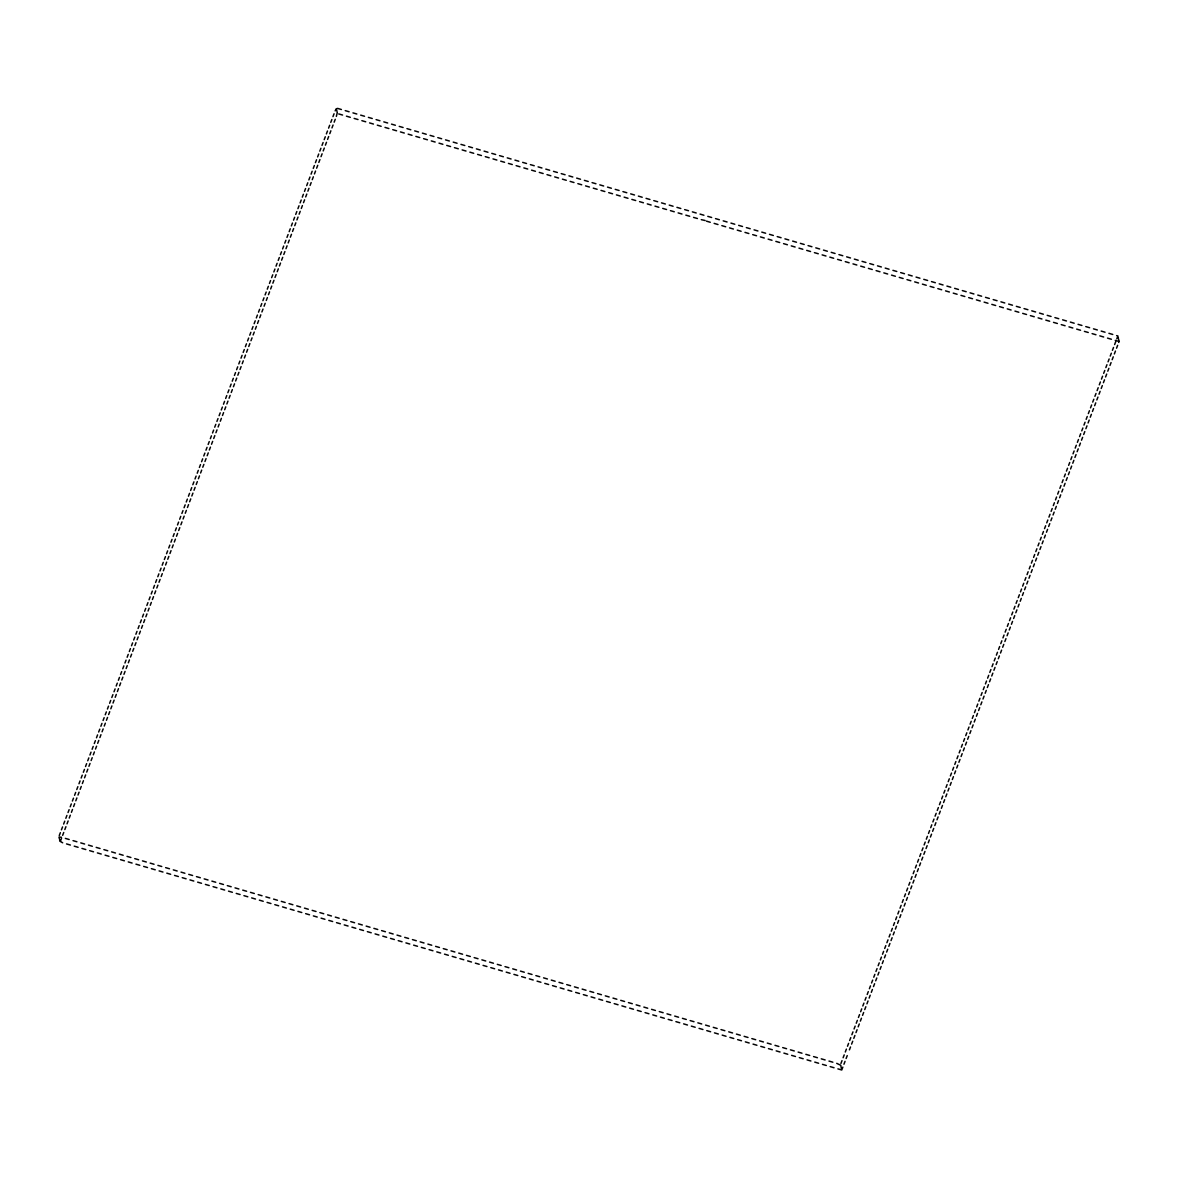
<?xml version="1.0" encoding="UTF-8"?>
<svg xmlns="http://www.w3.org/2000/svg" width="1178" height="1178" viewBox="0 0 1178 1178"><rect width="100%" height="100%" fill="white"/><g stroke="black" fill="none" stroke-linecap="round" stroke-linejoin="round"><path stroke-width="1.5" d="M59.268 835.555L60.358 832.669M61.447 829.798L62.552 826.927M63.641 824.04L64.746 821.169M65.835 818.298L66.925 815.426M68.029 812.54L69.119 809.669M70.209 806.797L71.313 803.911M72.403 801.04L73.492 798.169M74.597 795.283L75.686 792.411M76.776 789.54L77.881 786.668M78.97 783.782L80.06 780.911M81.164 778.04L82.254 775.153M83.343 772.282L84.448 769.411M85.538 766.539L86.627 763.653M87.732 760.782L88.821 757.91M89.926 755.024L91.015 752.153M92.105 749.282L93.209 746.41M94.299 743.524L95.389 740.653M96.493 737.781L97.583 734.895M98.672 732.024L99.777 729.153M100.866 726.281L101.956 723.395M103.06 720.524L104.15 717.652M105.24 714.766L106.344 711.895M107.434 709.023L108.523 706.137M109.628 703.266L110.717 700.395M111.822 697.523L112.911 694.637M114.001 691.766L115.105 688.894M116.195 686.008L117.285 683.137M118.389 680.266L119.479 677.394M120.568 674.508L121.673 671.637M122.762 668.765L123.852 665.879M124.956 663.008L126.046 660.136M127.136 657.265L128.24 654.379M129.33 651.508L130.419 648.636M131.524 645.75L132.613 642.879M133.703 640.007L134.807 637.121M135.897 634.25L137.001 631.379M138.091 628.507L139.181 625.621M140.285 622.75L141.375 619.878M142.464 616.992L143.569 614.121M144.658 611.249L145.748 608.378M146.852 605.492L147.942 602.621M149.032 599.749L150.136 596.863M151.226 593.992L152.315 591.12M153.42 588.249L154.509 585.363M155.599 582.492L156.703 579.62M157.793 576.734L158.883 573.863M159.987 570.991L161.077 568.12M162.181 565.234L163.271 562.362M164.36 559.491L165.465 556.605M166.554 553.734L167.644 550.862M168.748 547.976L169.838 545.105M170.928 542.233L172.032 539.362M173.122 536.476L174.211 533.605M175.316 530.733L176.405 527.847M177.495 524.976L178.6 522.104M179.689 519.233L180.779 516.347M181.883 513.475L182.973 510.604M184.077 507.718L185.167 504.847M186.257 501.975L187.361 499.104M188.451 496.218L189.54 493.346M190.645 490.475L191.734 487.589M192.824 484.718L193.928 481.846M195.018 478.96L196.108 476.089M197.212 473.217L198.302 470.346M199.391 467.46L200.496 464.588M201.585 461.717L202.675 458.831M203.779 455.96L204.869 453.088M205.959 450.217L207.063 447.331M208.153 444.459L209.257 441.588M210.347 438.702L211.436 435.831M212.541 432.959L213.63 430.088M214.72 427.202L215.824 424.33M216.914 421.459L218.004 418.573M219.108 415.701L220.198 412.83M221.287 409.959L222.392 407.073M223.481 404.201L224.571 401.33M225.675 398.444L226.765 395.572M227.855 392.701L228.959 389.815M230.049 386.944L231.138 384.072M232.243 381.201L233.332 378.315M234.437 375.443L235.526 372.572M236.616 369.686L237.72 366.814M238.81 363.943L239.9 361.072M241.004 358.186L242.094 355.314M243.183 352.443L244.288 349.557M245.377 346.685L246.467 343.814M247.571 340.943L248.661 338.057M249.751 335.185L250.855 332.314M251.945 329.428L253.034 326.556M254.139 323.685L255.228 320.799M256.333 317.927L257.422 315.056M258.512 312.185L259.616 309.299M260.706 306.427L261.796 303.556M262.9 300.67L263.99 297.798M265.079 294.927L266.184 292.056M267.273 289.17L268.363 286.298M269.467 283.427L270.557 280.541M271.647 277.669L272.751 274.798M273.841 271.927L274.93 269.04M276.035 266.169L277.124 263.298M278.214 260.412L279.319 257.54M280.408 254.669L281.513 251.797M282.602 248.911L283.692 246.04M284.796 243.169L285.886 240.283M286.976 237.411L288.08 234.54M289.17 231.654L290.259 228.782M291.364 225.911L292.453 223.04M293.543 220.153L294.647 217.282M295.737 214.411L296.827 211.525M297.931 208.653L299.021 205.782M300.11 202.911L301.215 200.024M302.304 197.153L303.394 194.282M304.498 191.396L305.588 188.524M306.692 185.653L307.782 182.781M308.872 179.895L309.976 177.024M311.066 174.153L312.155 171.266M313.26 168.395L314.349 165.524M315.439 162.638L316.543 159.766M317.633 156.895L318.723 154.023M319.827 151.137L320.917 148.266M322.006 145.395L323.111 142.509M324.2 139.637L325.29 136.766M326.394 133.894L327.484 131.008M328.588 128.137L329.678 125.266M330.768 122.379L331.872 119.508M332.962 116.637L334.051 113.765M335.156 110.879L336.363 108.567M60.461 841.092L61.55 838.206M62.655 835.335L63.745 832.463M64.834 829.577L65.939 826.706M67.028 823.834L68.133 820.963M69.222 818.077L70.312 815.205M71.416 812.334L72.506 809.448M73.596 806.577L74.7 803.705M75.79 800.834L76.879 797.948M77.984 795.076L79.073 792.205M80.163 789.319L81.267 786.448M82.357 783.576L83.447 780.705M84.551 777.819L85.641 774.947M86.73 772.076L87.835 769.19M88.924 766.318L90.029 763.447M91.118 760.561L92.208 757.69M93.312 754.818L94.402 751.947M95.492 749.061L96.596 746.189M97.686 743.318L98.775 740.432M99.88 737.561L100.969 734.689M102.059 731.818L103.163 728.932M104.253 726.06L105.343 723.189M106.447 720.303L107.537 717.431M108.626 714.56L109.731 711.689M110.82 708.803L111.91 705.931M113.014 703.06L114.104 700.174M115.208 697.302L116.298 694.431M117.388 691.56L118.492 688.674M119.582 685.802L120.671 682.931M121.776 680.045L122.865 677.173M123.955 674.302L125.059 671.416M126.149 668.544L127.239 665.673M128.343 662.802L129.433 659.916M130.522 657.044L131.627 654.173M132.716 651.287L133.806 648.415M134.91 645.544L136 642.673M137.09 639.787L138.194 636.915M139.284 634.044L140.388 631.158M141.478 628.286L142.567 625.415M143.672 622.544L144.761 619.657M145.851 616.786L146.956 613.915M148.045 611.029L149.135 608.157M150.239 605.286L151.329 602.4M152.418 599.528L153.523 596.657M154.612 593.786L155.702 590.9M156.807 588.028L157.896 585.157M158.986 582.271L160.09 579.399M161.18 576.528L162.284 573.657M163.374 570.77L164.464 567.899M165.568 565.028L166.658 562.142M167.747 559.27L168.852 556.399M169.941 553.527L171.031 550.641M172.135 547.77L173.225 544.899M174.315 542.013L175.419 539.141M176.509 536.27L177.598 533.398M178.703 530.512L179.792 527.641M180.882 524.77L181.986 521.883M183.076 519.012L184.166 516.141M185.27 513.255L186.36 510.383M187.464 507.512L188.554 504.64M189.643 501.754L190.748 498.883M191.837 496.012L192.927 493.126M194.031 490.254L195.121 487.383M196.211 484.511L197.315 481.625M198.405 478.754L199.494 475.883M200.599 472.996L201.688 470.125M202.778 467.254L203.882 464.382M204.972 461.496L206.062 458.625M207.166 455.753L208.256 452.867M209.345 449.996L210.45 447.125M211.539 444.239L212.644 441.367M213.733 438.496L214.823 435.624M215.927 432.738L217.017 429.867M218.107 426.996L219.211 424.109M220.301 421.238L221.39 418.367M222.495 415.495L223.584 412.609M224.674 409.738L225.778 406.866M226.868 403.98L227.958 401.109M229.062 398.238L230.152 395.366M231.241 392.48L232.346 389.609M233.435 386.737L234.54 383.851M235.629 380.98L236.719 378.109M237.823 375.237L238.913 372.351M240.003 369.48L241.107 366.608M242.197 363.722L243.286 360.851M244.391 357.979L245.48 355.093M246.57 352.222L247.674 349.351M248.764 346.479L249.854 343.593M250.958 340.722L252.048 337.85M253.137 334.964L254.242 332.093M255.332 329.222L256.421 326.35M257.526 323.464L258.615 320.593M259.72 317.721L260.809 314.835M261.899 311.964L263.003 309.092M264.093 306.221L265.183 303.335M266.287 300.464L267.377 297.592M268.466 294.706L269.571 291.835M270.66 288.963L271.75 286.077M272.854 283.206L273.944 280.335M275.034 277.463L276.138 274.577M277.228 271.706L278.317 268.834M279.422 265.948L280.511 263.077M281.601 260.205L282.705 257.334M283.795 254.448L284.899 251.577M285.989 248.705L287.079 245.819M288.183 242.948L289.273 240.076M290.362 237.205L291.467 234.319M292.556 231.448L293.646 228.576M294.75 225.69L295.84 222.819M296.93 219.947L298.034 217.076M299.124 214.19L300.213 211.318M301.318 208.447L302.407 205.561M303.497 202.69L304.601 199.818M305.691 196.932L306.795 194.061M307.885 191.189L308.975 188.318M310.079 185.432L311.169 182.561M312.258 179.689L313.363 176.803M314.452 173.932L315.542 171.06M316.646 168.189L317.736 165.303M318.826 162.431L319.93 159.56M321.02 156.674L322.109 153.803M323.214 150.931L324.303 148.06M325.393 145.174L326.497 142.302M327.587 139.431L328.677 136.545M329.781 133.674L330.871 130.802M331.975 127.916L333.065 125.045M334.154 122.173L335.259 119.302M336.348 116.416L337.261 112.72M840.93 1063.498L842.02 1060.627M843.109 1057.741L844.214 1054.87M845.303 1051.998L846.393 1049.112M847.497 1046.241L848.587 1043.369M849.677 1040.498L850.781 1037.612M851.871 1034.74L852.96 1031.869M854.065 1028.983L855.154 1026.112M856.244 1023.24L857.348 1020.354M858.438 1017.483L859.528 1014.611M860.632 1011.74L861.722 1008.854M862.811 1005.983L863.916 1003.111M865.005 1000.225L866.11 997.354M867.199 994.482L868.289 991.611M869.393 988.725L870.483 985.853M871.573 982.982L872.677 980.096M873.767 977.225L874.856 974.353M875.961 971.482L877.05 968.596M878.14 965.724L879.244 962.853M880.334 959.967L881.424 957.096M882.528 954.224L883.618 951.353M884.707 948.467L885.812 945.595M886.901 942.724L888.006 939.838M889.095 936.966L890.185 934.095M891.29 931.209L892.379 928.338M893.469 925.466L894.573 922.595M895.663 919.709L896.752 916.837M897.857 913.966L898.947 911.08M900.036 908.209L901.141 905.337M902.23 902.466L903.32 899.58M904.424 896.708L905.514 893.837M906.604 890.951L907.708 888.079M908.798 885.208L909.887 882.337M910.992 879.451L912.081 876.579M913.186 873.708L914.275 870.822M915.365 867.95L916.469 865.079M917.559 862.193L918.649 859.322M919.753 856.45L920.843 853.579M921.932 850.693L923.037 847.821M924.126 844.95L925.216 842.064M926.32 839.192L927.41 836.321M928.5 833.45L929.604 830.564M930.694 827.692L931.783 824.821M932.888 821.935L933.977 819.063M935.067 816.192L936.171 813.321M937.261 810.435L938.365 807.563M939.455 804.692L940.545 801.806M941.649 798.934L942.739 796.063M943.828 793.192L944.933 790.305M946.022 787.434L947.112 784.563M948.216 781.677L949.306 778.805M950.396 775.934L951.5 773.048M952.59 770.176L953.679 767.305M954.784 764.434L955.873 761.548M956.963 758.676L958.067 755.805M959.157 752.919L960.261 750.047M961.351 747.176L962.441 744.305M963.545 741.418L964.635 738.547M965.724 735.676L966.829 732.79M967.918 729.918L969.008 727.047M970.112 724.175L971.202 721.289M972.292 718.418L973.396 715.547M974.486 712.661L975.575 709.789M976.68 706.918L977.769 704.032M978.859 701.16L979.963 698.289M981.053 695.418L982.143 692.531M983.247 689.66L984.337 686.789M985.441 683.903L986.531 681.031M987.62 678.16L988.725 675.288M989.815 672.402L990.904 669.531M992.009 666.66L993.098 663.774M994.188 660.902L995.292 658.031M996.382 655.159L997.471 652.273M998.576 649.402L999.666 646.531M1000.755 643.644L1001.86 640.773M1002.949 637.902L1004.039 635.03M1005.143 632.144L1006.233 629.273M1007.323 626.401L1008.427 623.515M1009.517 620.644L1010.621 617.773M1011.711 614.887L1012.8 612.015M1013.905 609.144L1014.994 606.272M1016.084 603.386L1017.188 600.515M1018.278 597.644L1019.368 594.757M1020.472 591.886L1021.562 589.015M1022.651 586.143L1023.756 583.257M1024.845 580.386L1025.935 577.514M1027.039 574.628L1028.129 571.757M1029.219 568.886L1030.323 566.014M1031.413 563.128L1032.517 560.257M1033.607 557.385L1034.696 554.499M1035.801 551.628L1036.89 548.757M1037.98 545.87L1039.084 542.999M1040.174 540.128L1041.264 537.256M1042.368 534.37L1043.458 531.499M1044.547 528.627L1045.652 525.741M1046.741 522.87L1047.831 519.999M1048.935 517.127L1050.025 514.241M1051.115 511.37L1052.219 508.498M1053.309 505.612L1054.398 502.741M1055.503 499.87L1056.592 496.998M1057.697 494.112L1058.786 491.241M1059.876 488.369L1060.98 485.483M1062.07 482.612L1063.16 479.74M1064.264 476.869L1065.354 473.983M1066.443 471.112L1067.548 468.24M1068.637 465.354L1069.727 462.483M1070.831 459.611L1071.921 456.725M1073.011 453.854L1074.115 450.983M1075.205 448.111L1076.294 445.225M1077.399 442.354L1078.488 439.482M1079.578 436.596L1080.682 433.725M1081.772 430.853L1082.876 427.982M1083.966 425.096L1085.056 422.225M1086.16 419.353L1087.25 416.467M1088.339 413.596L1089.444 410.724M1090.534 407.853L1091.623 404.967M1092.728 402.096L1093.817 399.224M1094.907 396.338L1096.011 393.467M1097.101 390.595L1098.19 387.709M1099.295 384.838L1100.385 381.966M1101.474 379.095L1102.579 376.209M1103.668 373.338L1104.773 370.466M1105.862 367.58L1106.952 364.709M1108.056 361.837L1109.146 358.966M1110.236 356.08L1111.34 353.209M1112.43 350.337L1113.519 347.451M1114.624 344.58L1115.713 341.708M1116.803 338.837L1117.907 335.951L1116.611 335.583M837.897 1068.873L841.755 1069.992L842.844 1067.121M843.949 1064.235L845.038 1061.363M846.128 1058.492L847.232 1055.621M849.412 1049.863L850.516 1046.992M851.606 1044.106L852.71 1041.234M853.8 1038.363L854.889 1035.491M855.994 1032.605L857.083 1029.734M858.173 1026.863L859.277 1023.976M860.367 1021.105L861.457 1018.234M862.561 1015.362L863.651 1012.476M864.74 1009.605L865.845 1006.734M866.934 1003.847L868.024 1000.976M869.128 998.105L870.218 995.219M871.308 992.347L872.412 989.476M873.502 986.604L874.606 983.718M875.696 980.847L876.785 977.976M877.89 975.09L878.979 972.218M880.069 969.347L881.173 966.475M882.263 963.589L883.353 960.718M884.457 957.847L885.547 954.96M886.636 952.089L887.741 949.218M888.83 946.346L889.92 943.46M891.024 940.589L892.114 937.717M893.204 934.831L894.308 931.96M895.398 929.089L896.487 926.202M897.592 923.331L898.681 920.46M899.786 917.588L900.875 914.702M901.965 911.831L903.07 908.96M904.159 906.073L905.249 903.202M906.353 900.331L907.443 897.459M908.532 894.573L909.637 891.702M910.727 888.83L911.816 885.944M912.921 883.073L914.01 880.202M915.1 877.33L916.204 874.444M917.294 871.573L918.384 868.701M919.488 865.815L920.578 862.944M921.667 860.073L922.772 857.201M923.861 854.315L924.966 851.444M926.055 848.572L927.145 845.686M928.249 842.815L929.339 839.943M930.429 837.057L931.533 834.186M932.623 831.315L933.712 828.443M934.817 825.557L935.906 822.686M936.996 819.814L938.1 816.928M939.19 814.057L940.28 811.186M941.384 808.314L942.474 805.428M943.563 802.557L944.668 799.685M945.757 796.799L946.862 793.928M947.951 791.056L949.041 788.185M950.145 785.299L951.235 782.428M952.325 779.556L953.429 776.67M954.519 773.799L955.608 770.927M956.713 768.041L957.802 765.17M958.892 762.299L959.996 759.427M961.086 756.541L962.176 753.67M963.28 750.798L964.37 747.912M965.459 745.041L966.564 742.169M967.653 739.298L968.743 736.412M969.847 733.541L970.937 730.669M972.041 727.783L973.131 724.912M974.221 722.04L975.325 719.169M976.415 716.283L977.504 713.412M978.609 710.54L979.698 707.654M980.788 704.783L981.892 701.911M982.982 699.04L984.072 696.154M985.176 693.282L986.266 690.411M987.355 687.525L988.46 684.654M989.549 681.782L990.639 678.896M991.743 676.025L992.833 673.153M993.923 670.282L995.027 667.396M996.117 664.525L997.221 661.653M998.311 658.767L999.4 655.896M1000.505 653.024L1001.595 650.153M1002.684 647.267L1003.789 644.395M1004.878 641.524L1005.968 638.638M1007.072 635.767L1008.162 632.895M1009.251 630.024L1010.356 627.138M1011.446 624.266L1012.535 621.395M1013.64 618.509L1014.729 615.638M1015.819 612.766L1016.923 609.88M1018.013 607.009L1019.117 604.137M1020.207 601.266L1021.297 598.38M1022.401 595.508L1023.491 592.637M1024.58 589.751L1025.685 586.88M1026.774 584.008L1027.864 581.137M1028.968 578.251L1030.058 575.379M1031.148 572.508L1032.252 569.622M1033.342 566.751L1034.431 563.879M1035.536 561.008L1036.625 558.122M1037.715 555.25L1038.819 552.379M1039.909 549.493L1040.999 546.621M1042.103 543.75L1043.193 540.879M1044.297 537.993L1045.387 535.121M1046.476 532.25L1047.581 529.364M1048.67 526.492L1049.76 523.621M1050.864 520.735L1051.954 517.864M1053.044 514.992L1054.148 512.121M1055.238 509.235L1056.327 506.363M1057.432 503.492L1058.521 500.606M1059.611 497.734L1060.715 494.863M1061.805 491.992L1062.895 489.106M1063.999 486.234L1065.089 483.363M1066.178 480.477L1067.283 477.605M1068.372 474.734L1069.477 471.863M1070.566 468.977L1071.656 466.105M1072.76 463.234L1073.85 460.348M1074.94 457.476L1076.044 454.605M1077.134 451.719L1078.223 448.847M1079.328 445.976L1080.417 443.105M1081.507 440.219L1082.611 437.347M1083.701 434.476L1084.791 431.59M1085.895 428.718L1086.985 425.847M1088.074 422.976L1089.179 420.09M1090.268 417.218L1091.373 414.347M1092.462 411.461L1093.552 408.589M1094.656 405.718L1095.746 402.847M1096.836 399.96L1097.94 397.089M1099.03 394.218L1100.119 391.332M1101.224 388.46L1102.313 385.589M1103.403 382.717L1104.508 379.831M1105.597 376.96L1106.687 374.089M1107.791 371.203L1108.881 368.331M1109.97 365.46L1111.075 362.574M1112.165 359.702L1113.254 356.831M1114.359 353.96L1115.448 351.073M1116.553 348.202L1117.642 345.331M1118.732 342.445L1118.923 340.663M337.526 108.376L341.384 109.51M345.242 110.629L349.1 111.763M352.958 112.882L356.816 114.001M360.674 115.135L364.532 116.254M368.39 117.373L372.248 118.507M376.106 119.626L379.949 120.76M383.807 121.879L387.665 122.998M391.523 124.132L395.381 125.251M399.239 126.385L403.097 127.504M406.955 128.623L410.813 129.757M414.671 130.876L418.529 131.995M422.387 133.129L426.245 134.248M430.088 135.382L433.946 136.501M437.804 137.62L441.662 138.754M445.52 139.873L449.378 141.007M453.236 142.126L457.093 143.245M460.951 144.379L464.809 145.498M468.667 146.617L472.525 147.751M476.383 148.87L480.241 150.004M484.084 151.123L487.942 152.242M491.8 153.376L495.658 154.495M499.516 155.629L503.374 156.748M507.232 157.867L511.09 159.001M514.948 160.12L518.806 161.239M522.664 162.373L526.522 163.492M530.38 164.625L534.238 165.745M538.081 166.864L541.939 167.998M545.797 169.117L549.655 170.236M553.513 171.37L557.371 172.489M561.229 173.622L565.087 174.742M568.945 175.861L572.803 176.994M576.66 178.114L580.518 179.247M584.376 180.367L588.22 181.486M592.078 182.619L595.935 183.739M599.793 184.858L603.651 185.991M607.509 187.111L611.367 188.244M615.225 189.363L619.083 190.483M622.941 191.616L626.799 192.736M630.657 193.869L634.515 194.988M638.373 196.108L642.216 197.241M646.074 198.36L649.932 199.48M653.79 200.613L657.648 201.732M661.506 202.866L665.364 203.985M669.222 205.105L673.08 206.238M676.938 207.357L680.796 208.491M684.654 209.61L688.512 210.729M692.355 211.863L696.213 212.982M700.071 214.101L703.929 215.235M707.787 216.354L711.645 217.488M715.502 218.607L719.36 219.726M723.218 220.86L727.076 221.979M730.934 223.098L734.792 224.232M738.65 225.351L742.508 226.485M746.351 227.604L750.209 228.723M754.067 229.857L757.925 230.976M761.783 232.11L765.641 233.229M769.499 234.348L773.357 235.482M777.215 236.601L781.073 237.72M784.931 238.854L788.789 239.973M792.647 241.107L796.49 242.226M800.348 243.345L804.206 244.479M808.064 245.598L811.922 246.732M815.78 247.851L819.638 248.97M823.496 250.104L827.354 251.223M831.212 252.342L835.069 253.476M838.927 254.595L842.785 255.729M846.643 256.848L850.487 257.967M854.345 259.101L858.202 260.22M862.06 261.354L865.918 262.473M869.776 263.592L873.634 264.726M877.492 265.845L881.35 266.964M885.208 268.098L889.066 269.217M892.924 270.351L896.782 271.47M900.64 272.589L904.483 273.723M908.341 274.842L912.199 275.961M916.057 277.095L919.915 278.214M923.773 279.348L927.631 280.467M931.489 281.586L935.347 282.72M939.205 283.839L943.063 284.973M946.921 286.092L950.779 287.211M954.622 288.345L958.48 289.464M962.338 290.583L966.196 291.717M970.054 292.836L973.911 293.97M977.769 295.089L981.627 296.208M985.485 297.342L989.343 298.461M993.201 299.595L997.059 300.714M1000.917 301.833L1004.775 302.967M1008.618 304.086L1012.476 305.205M1016.334 306.339L1020.192 307.458M1024.05 308.592L1027.908 309.711M1031.766 310.83L1035.624 311.964M1039.482 313.083L1043.34 314.217M1047.198 315.336L1051.056 316.455M1054.914 317.589L1058.757 318.708M1062.615 319.827L1066.473 320.961M1070.331 322.08L1074.189 323.214M1078.047 324.333L1081.905 325.452M1085.763 326.586L1089.621 327.705M1093.478 328.839L1097.336 329.958M1101.194 331.077L1105.052 332.211M1108.91 333.33L1112.754 334.449M338.734 113.927L342.577 115.046M346.435 116.166L350.293 117.299M354.151 118.418L358.009 119.538M361.867 120.671L365.725 121.79M369.583 122.924L373.441 124.043M377.299 125.162L381.157 126.296M385.015 127.415L388.873 128.535M392.73 129.668L396.574 130.787M400.432 131.921L404.29 133.04M408.148 134.159L412.005 135.293M415.863 136.412L419.721 137.546M423.579 138.665L427.437 139.784M431.295 140.918L435.153 142.037M439.011 143.156L442.869 144.29M446.727 145.409L450.57 146.543M454.428 147.662L458.286 148.781M462.144 149.915L466.002 151.034M469.86 152.168L473.718 153.287M477.576 154.406L481.434 155.54M485.292 156.659L489.15 157.778M493.008 158.912L496.866 160.031M500.709 161.165L504.567 162.284M508.425 163.403L512.283 164.537M516.141 165.656L519.999 166.79M523.857 167.909L527.715 169.028M531.572 170.162L535.43 171.281M539.288 172.4L543.146 173.534M547.004 174.653L550.862 175.787M554.705 176.906L558.563 178.025M562.421 179.159L566.279 180.278M570.137 181.397L573.995 182.531M577.853 183.65L581.711 184.784M585.569 185.903L589.427 187.022M593.285 188.156L597.143 189.275M601.001 190.409L604.844 191.528M608.702 192.647L612.56 193.781M616.418 194.9L620.276 196.019M624.134 197.153L627.992 198.272M631.85 199.406L635.708 200.525M639.566 201.644L643.424 202.778M647.282 203.897L651.139 205.031M654.997 206.15L658.841 207.269M662.699 208.403L666.557 209.522M670.415 210.641L674.272 211.775M678.13 212.894L681.988 214.028M685.846 215.147L689.704 216.266M693.562 217.4L697.42 218.519M701.278 219.653L705.077 220.492M706.417 221.14L710.275 222.274M714.133 223.393L717.991 224.527M721.849 225.646L725.707 226.765M729.55 227.899L733.408 229.018M737.266 230.137L741.124 231.271M744.982 232.39L748.84 233.524M752.698 234.643L756.556 235.762M760.414 236.896L764.272 238.015M768.13 239.134L771.988 240.268M775.846 241.387L779.689 242.521M783.547 243.64L787.405 244.759M791.263 245.893L795.121 247.012M798.978 248.146L802.836 249.265M806.694 250.384L810.552 251.518M814.41 252.637L818.268 253.756M822.126 254.89L825.984 256.009M829.842 257.143L833.685 258.262M837.543 259.381L841.401 260.515M845.259 261.634L849.117 262.768M852.975 263.887L856.833 265.006M860.691 266.14L864.549 267.259M868.407 268.378L872.265 269.512M876.123 270.631L879.981 271.765M883.824 272.884L887.682 274.003M891.54 275.137L895.398 276.256M899.256 277.39L903.114 278.509M906.972 279.628L910.83 280.762M914.688 281.881L918.545 283M922.403 284.134L926.261 285.253M930.119 286.387L933.977 287.506M937.821 288.625L941.678 289.759M945.536 290.878L949.394 291.997M953.252 293.131L957.11 294.25M960.968 295.383L964.826 296.503M968.684 297.622L972.542 298.756M976.4 299.875L980.258 301.008M984.116 302.128L987.974 303.247M991.817 304.38L995.675 305.5M999.533 306.619L1003.391 307.752M1007.249 308.872L1011.107 310.005M1014.965 311.125L1018.823 312.244M1022.681 313.377L1026.539 314.497M1030.397 315.63L1034.255 316.749M1038.112 317.869L1041.956 319.002M1045.814 320.121L1049.672 321.241M1053.53 322.374L1057.388 323.494M1061.245 324.627L1065.103 325.746M1068.961 326.866L1072.819 327.999M1076.677 329.118L1080.535 330.252M1084.393 331.371L1088.251 332.49M1092.109 333.624L1095.952 334.743M1099.81 335.863L1103.668 336.996M1107.526 338.115L1111.384 339.249M1115.242 340.368L1119.1 341.487M61.477 837.264L59.018 837.057M65.335 838.383L69.178 839.502M73.036 840.636L76.894 841.755M80.752 842.888L84.61 844.008M88.468 845.127L92.326 846.26M96.184 847.38L100.042 848.499M103.9 849.632L107.758 850.752M111.615 851.885L115.473 853.005M119.331 854.124L123.175 855.257M127.033 856.377L130.891 857.496M134.748 858.629L138.606 859.749M142.464 860.882L146.322 862.001M150.18 863.121L154.038 864.254M157.896 865.374L161.754 866.507M165.612 867.626L169.47 868.746M173.313 869.879L177.171 870.998M181.029 872.118L184.887 873.251M188.745 874.37L192.603 875.504M196.461 876.623L200.319 877.743M204.177 878.876L208.035 879.995M211.893 881.129L215.751 882.248M219.609 883.367L223.467 884.501M227.31 885.62L231.168 886.74M235.026 887.873L238.884 888.992M242.742 890.126L246.6 891.245M250.458 892.364L254.315 893.498M258.173 894.617L262.031 895.751M265.889 896.87L269.747 897.989M273.605 899.123L277.448 900.242M281.306 901.361L285.164 902.495M289.022 903.614L292.88 904.748M296.738 905.867L300.596 906.986M304.454 908.12L308.312 909.239M312.17 910.358L316.028 911.492M319.886 912.611L323.744 913.745M327.602 914.864L331.445 915.983M335.303 917.117L339.161 918.236M343.019 919.37L346.877 920.489M350.735 921.608L354.593 922.742M358.451 923.861L362.309 924.98M366.167 926.114L370.025 927.233M373.882 928.367L377.74 929.486M381.598 930.605L385.442 931.739M389.3 932.858L393.157 933.992M397.015 935.111L400.873 936.23M404.731 937.364L408.589 938.483M412.447 939.602L416.305 940.736M420.163 941.855L424.021 942.989M427.879 944.108L431.737 945.227M435.58 946.361L439.438 947.48M443.296 948.614L447.154 949.733M451.012 950.852L454.87 951.986M458.728 953.105L462.586 954.224M466.444 955.358L470.302 956.477M474.16 957.611L478.018 958.73M481.876 959.849L485.734 960.983M489.577 962.102L493.435 963.221M497.293 964.355L501.151 965.474M505.009 966.608L508.867 967.727M512.724 968.846L516.582 969.98M520.44 971.099L524.298 972.233M528.156 973.352L532.014 974.471M535.872 975.605L539.715 976.724M543.573 977.843L547.431 978.977M551.289 980.096L555.147 981.23M559.005 982.349L562.863 983.468M566.721 984.602L570.579 985.721M574.437 986.855L578.295 987.974M582.153 989.093L586.011 990.227M589.869 991.346L593.712 992.465M597.57 993.599L601.428 994.718M605.286 995.852L609.144 996.971M613.002 998.09L616.86 999.224M620.718 1000.343L624.576 1001.477M628.434 1002.596L632.291 1003.715M636.149 1004.849L640.007 1005.968M643.851 1007.087L647.709 1008.221M651.567 1009.34L655.424 1010.474M659.282 1011.593L663.14 1012.712M666.998 1013.846L670.856 1014.965M674.714 1016.084L678.572 1017.218M682.43 1018.337L686.288 1019.471M690.146 1020.59L694.004 1021.709M697.847 1022.843L701.705 1023.962M705.563 1025.096L709.421 1026.215M713.279 1027.334L717.137 1028.468M720.995 1029.587L724.853 1030.706M728.711 1031.84L732.569 1032.959M736.427 1034.093L740.285 1035.212M744.143 1036.331L748.001 1037.465M751.844 1038.584L755.702 1039.718M759.56 1040.837L763.418 1041.956M767.276 1043.09L771.134 1044.209M774.991 1045.328L778.849 1046.462M782.707 1047.581L786.565 1048.715M790.423 1049.834L794.281 1050.953M798.139 1052.087L801.982 1053.206M805.84 1054.339L809.698 1055.459M813.556 1056.578L817.414 1057.711M821.272 1058.831L825.13 1059.95M828.988 1061.083L832.846 1062.203M836.704 1063.336L840.739 1065.28M62.67 842.8L59.916 841.21M66.528 843.919L70.385 845.038M74.243 846.172L78.101 847.291M81.959 848.425L85.803 849.544M89.661 850.663L93.518 851.797M97.376 852.916L101.234 854.035M105.092 855.169L108.95 856.288M112.808 857.422L116.666 858.541M120.524 859.66L124.382 860.794M128.24 861.913L132.098 863.047M135.956 864.166L139.799 865.285M143.657 866.419L147.515 867.538M151.373 868.657L155.231 869.791M159.089 870.91L162.947 872.044M166.805 873.163L170.663 874.282M174.521 875.416L178.379 876.535M182.237 877.669L186.095 878.788M189.938 879.907L193.796 881.041M197.654 882.16L201.512 883.279M205.37 884.413L209.228 885.532M213.085 886.666L216.943 887.785M220.801 888.904L224.659 890.038M228.517 891.157L232.375 892.291M236.233 893.41L240.091 894.529M243.934 895.663L247.792 896.782M251.65 897.901L255.508 899.035M259.366 900.154L263.224 901.288M267.082 902.407L270.94 903.526M274.798 904.66L278.656 905.779M282.514 906.898L286.372 908.032M290.23 909.151L294.088 910.285M297.931 911.404L301.789 912.523M305.647 913.657L309.505 914.776M313.363 915.91L317.221 917.029M321.079 918.148L324.937 919.282M328.795 920.401L332.652 921.52M336.51 922.654L340.368 923.773M344.226 924.907L348.07 926.026M351.928 927.145L355.785 928.279M359.643 929.398L363.501 930.532M367.359 931.651L371.217 932.77M375.075 933.904L378.933 935.023M382.791 936.142L386.649 937.276M390.507 938.395L394.365 939.529M398.223 940.648L402.066 941.767M405.924 942.901L409.782 944.02M413.64 945.154L417.498 946.273M421.356 947.392L425.214 948.526M429.072 949.645L432.93 950.764M436.788 951.898L440.646 953.017M444.504 954.151L448.362 955.27M452.205 956.389L456.063 957.523M459.921 958.642L463.779 959.761M467.637 960.895L471.494 962.014M475.352 963.148L479.21 964.267M483.068 965.386L486.926 966.52M490.784 967.639L494.642 968.772M498.5 969.892L502.358 971.011M506.201 972.144L510.059 973.264M513.917 974.383L517.775 975.517M521.633 976.636L525.491 977.769M529.349 978.889L533.207 980.008M537.065 981.141L540.923 982.261M544.781 983.394L548.639 984.514M552.497 985.633L556.355 986.766M560.198 987.886L564.056 989.005M567.914 990.138L571.772 991.258M575.63 992.391L579.488 993.51M583.346 994.63L587.204 995.763M591.061 996.882L594.919 998.016M598.777 999.135L602.635 1000.255M606.493 1001.388L610.337 1002.507M614.194 1003.627L618.052 1004.76M621.91 1005.879L625.768 1007.013M629.626 1008.132L633.484 1009.251M637.342 1010.385L641.2 1011.504M645.058 1012.624L648.916 1013.757M652.774 1014.876L656.632 1016.01M660.49 1017.129L664.333 1018.248M668.191 1019.382L672.049 1020.501M675.907 1021.635L679.765 1022.754M683.623 1023.873L687.481 1025.007M691.339 1026.126L695.197 1027.245M699.055 1028.379L702.913 1029.498M706.771 1030.632L710.629 1031.751M714.472 1032.87L718.33 1034.004M722.188 1035.123L726.046 1036.257M729.904 1037.376L733.761 1038.495M737.619 1039.629L741.477 1040.748M745.335 1041.867L749.193 1043.001M753.051 1044.12L756.909 1045.254M760.767 1046.373L764.625 1047.492M768.468 1048.626L772.326 1049.745M776.184 1050.879L780.042 1051.998M783.9 1053.117L787.758 1054.251M791.616 1055.37L795.474 1056.489M799.332 1057.623L803.19 1058.742M807.048 1059.876L810.906 1060.995M814.764 1062.114L818.607 1063.248M822.465 1064.367L826.323 1065.486M830.181 1066.62L834.039 1067.739M1118.202 337.335L1118.378 338.174M1118.555 338.999L1118.747 339.838M840.915 1066.119L841.092 1066.944M841.283 1067.783L841.46 1068.608M336.54 109.392L336.717 110.217M336.908 111.056L337.085 111.881M59.194 837.897L59.386 838.721M59.563 839.561L59.739 840.385"/></g></svg>
